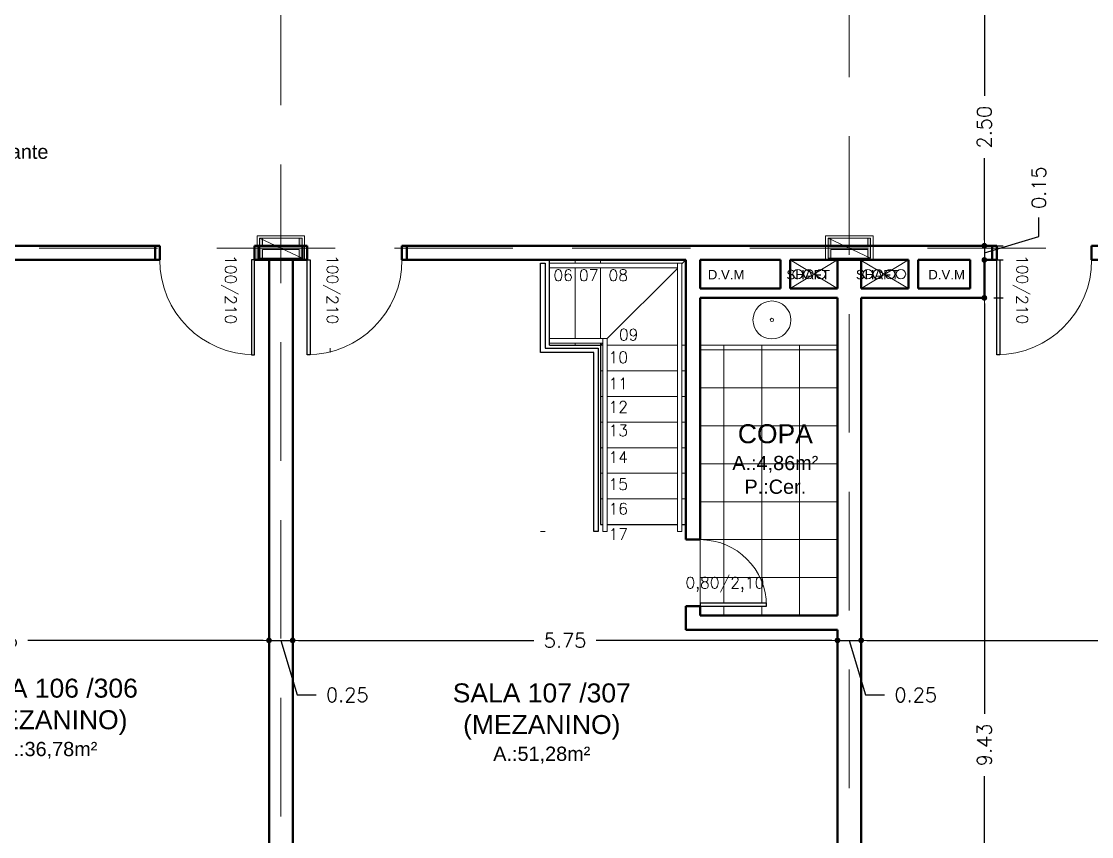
# Model space of a CAD drawing. Header units: millimetres. Extents: x 705 to 840, y 133 to 501.
# Drawn here: x 750.45 to 761.75, y 186.79 to 195.38 of the extents above; entities that cross this region are included whole.
import ezdxf

# ---------------------------------------------------------------- set-up
doc = ezdxf.new("R2010")
doc.units = ezdxf.units.MM
doc.header["$LTSCALE"] = 10
doc.linetypes.add('DASHED2', pattern=[0.375, 0.25, -0.125])
doc.layers.get('0').update_dxf_attribs({"color": 90})
for name, color, linetype, lineweight in [('cinza 03', 252, 'Continuous', 13), ('COTA', 90, 'Continuous', 9), ('HID', 16, 'Continuous', 20), ('linha estutura', 252, 'Continuous', 13), ('PAREDES', 50, 'Continuous', 50), ('PAREDES 2', 50, 'Continuous', 50), ('Pilares', 16, 'Continuous', 20), ('PN-01', 90, 'Continuous', 13), ('PN-03', 180, 'Continuous', 30), ('texto', 16, 'Continuous', 20)]:
    doc.layers.add(name, color=color, linetype=linetype, lineweight=lineweight)
doc.styles.get("Standard").update_dxf_attribs({"font": 'simplex.shx'})
doc.dimstyles.new('1-100', dxfattribs={"dimtxt": 0.15, "dimasz": 0.06, "dimexe": 0.2, "dimexo": 0.1, "dimgap": 0.1, "dimtad": 0, "dimzin": 0, "dimdsep": 46, "dimtxsty": 'Standard', "dimblk": 'DOT', "dimcen": 0.09, "dimclrd": 90, "dimclre": 90, "dimclrt": 16, "dimadec": 0, "dimazin": 0, "dimtfac": 1, "dimtofl": 0, "dimtmove": 0, "dimatfit": 3, "dimldrblk": 'DOT', "dimfxl": 0, "dimtolj": 1, "dimtzin": 0, "dimarcsym": 0})

# ---------------------------------------------------------------- blocks, each defined once
blk = doc.blocks.new('_DOT')
at = {"color": 0, "linetype": 'ByBlock'}
blk.add_line((-0.5, 0), (-1, 0), dxfattribs=at)
at = {"color": 0, "linetype": 'ByBlock', "const_width": 0.5}
blk.add_lwpolyline([(-0.25, 0, 1), (0.25, 0, 1)], format="xyb", close=True, dxfattribs=at)
blk = doc.blocks.new('*D87')
at = {"layer": 'linha estutura', "color": 90, "lineweight": -2}
for p, q in [((747.376, 188.857), (749.862, 188.857)), ((753.006, 188.857), (750.519, 188.857)), ((747.316, 188.757), (747.316, 188.657)), ((753.066, 188.757), (753.066, 188.657))]:
    blk.add_line(p, q, dxfattribs=at)
at = {"layer": 'linha estutura', "color": 90, "lineweight": -2, "xscale": 0.06, "yscale": 0.06, "zscale": 0.06, "rotation": 180}
blk.add_blockref('_DOT', (747.316, 188.857), dxfattribs=at)
at = {"layer": 'linha estutura', "color": 90, "lineweight": -2, "xscale": 0.06, "yscale": 0.06, "zscale": 0.06}
blk.add_blockref('_DOT', (753.066, 188.857), dxfattribs=at)
at = {"layer": 'linha estutura', "color": 16, "insert": (750.191, 188.857), "char_height": 0.15, "attachment_point": 5}
blk.add_mtext('\\A1;5.75', dxfattribs=at)
blk = doc.blocks.new('*D88')
at = {"layer": 'linha estutura', "color": 90, "lineweight": -2}
for p, q in [((753.006, 188.857), (752.946, 188.857)), ((753.066, 188.857), (753.316, 188.857)), ((753.191, 188.857), (753.363, 188.282)), ((753.376, 188.857), (753.436, 188.857)), ((753.066, 188.757), (753.066, 188.657)), ((753.316, 188.757), (753.316, 188.657)), ((753.363, 188.282), (753.563, 188.282))]:
    blk.add_line(p, q, dxfattribs=at)
at = {"layer": 'linha estutura', "color": 90, "lineweight": -2, "xscale": 0.06, "yscale": 0.06, "zscale": 0.06}
blk.add_blockref('_DOT', (753.066, 188.857), dxfattribs=at)
at = {"layer": 'linha estutura', "color": 90, "lineweight": -2, "xscale": 0.06, "yscale": 0.06, "zscale": 0.06, "rotation": 180}
blk.add_blockref('_DOT', (753.316, 188.857), dxfattribs=at)
at = {"layer": 'linha estutura', "color": 16, "insert": (753.892, 188.282), "char_height": 0.15, "attachment_point": 5}
blk.add_mtext('\\A1;0.25', dxfattribs=at)
blk = doc.blocks.new('*D89')
at = {"layer": 'linha estutura', "color": 90, "lineweight": -2}
for p, q in [((753.376, 188.857), (755.862, 188.857)), ((759.006, 188.857), (756.519, 188.857)), ((753.316, 188.757), (753.316, 188.657)), ((759.066, 188.757), (759.066, 188.657))]:
    blk.add_line(p, q, dxfattribs=at)
at = {"layer": 'linha estutura', "color": 90, "lineweight": -2, "xscale": 0.06, "yscale": 0.06, "zscale": 0.06, "rotation": 180}
blk.add_blockref('_DOT', (753.316, 188.857), dxfattribs=at)
at = {"layer": 'linha estutura', "color": 90, "lineweight": -2, "xscale": 0.06, "yscale": 0.06, "zscale": 0.06}
blk.add_blockref('_DOT', (759.066, 188.857), dxfattribs=at)
at = {"layer": 'linha estutura', "color": 16, "insert": (756.191, 188.857), "char_height": 0.15, "attachment_point": 5}
blk.add_mtext('\\A1;5.75', dxfattribs=at)
blk = doc.blocks.new('*D90')
at = {"layer": 'linha estutura', "color": 90, "lineweight": -2}
for p, q in [((759.006, 188.857), (758.946, 188.857)), ((759.066, 188.857), (759.316, 188.857)), ((759.191, 188.857), (759.363, 188.282)), ((759.376, 188.857), (759.436, 188.857)), ((759.066, 188.757), (759.066, 188.657)), ((759.316, 188.757), (759.316, 188.657)), ((759.363, 188.282), (759.563, 188.282))]:
    blk.add_line(p, q, dxfattribs=at)
at = {"layer": 'linha estutura', "color": 90, "lineweight": -2, "xscale": 0.06, "yscale": 0.06, "zscale": 0.06}
blk.add_blockref('_DOT', (759.066, 188.857), dxfattribs=at)
at = {"layer": 'linha estutura', "color": 90, "lineweight": -2, "xscale": 0.06, "yscale": 0.06, "zscale": 0.06, "rotation": 180}
blk.add_blockref('_DOT', (759.316, 188.857), dxfattribs=at)
at = {"layer": 'linha estutura', "color": 16, "insert": (759.892, 188.282), "char_height": 0.15, "attachment_point": 5}
blk.add_mtext('\\A1;0.25', dxfattribs=at)
blk = doc.blocks.new('*D91')
at = {"layer": 'linha estutura', "color": 90, "lineweight": -2}
for p, q in [((759.376, 188.857), (762.51, 188.857)), ((766.302, 188.857), (763.168, 188.857)), ((759.316, 188.757), (759.316, 188.657)), ((766.362, 188.757), (766.362, 188.657))]:
    blk.add_line(p, q, dxfattribs=at)
at = {"layer": 'linha estutura', "color": 90, "lineweight": -2, "xscale": 0.06, "yscale": 0.06, "zscale": 0.06, "rotation": 180}
blk.add_blockref('_DOT', (759.316, 188.857), dxfattribs=at)
at = {"layer": 'linha estutura', "color": 90, "lineweight": -2, "xscale": 0.06, "yscale": 0.06, "zscale": 0.06}
blk.add_blockref('_DOT', (766.362, 188.857), dxfattribs=at)
at = {"layer": 'linha estutura', "color": 16, "insert": (762.839, 188.857), "char_height": 0.15, "attachment_point": 5}
blk.add_mtext('\\A1;7.05', dxfattribs=at)
blk = doc.blocks.new('*D105')
at = {"layer": 'linha estutura', "color": 90, "lineweight": -2}
for p, q in [((760.616, 195.459), (760.616, 194.598)), ((760.716, 195.519), (760.816, 195.519)), ((760.616, 193.079), (760.616, 193.941)), ((760.716, 193.019), (760.816, 193.019))]:
    blk.add_line(p, q, dxfattribs=at)
at = {"layer": 'linha estutura', "color": 90, "lineweight": -2, "xscale": 0.06, "yscale": 0.06, "zscale": 0.06}
for p, rotation in [((760.616, 195.519), 90), ((760.616, 193.019), 270)]:
    blk.add_blockref('_DOT', p, dxfattribs=dict(at, rotation=rotation))
at = {"layer": 'linha estutura', "color": 16, "insert": (760.616, 194.269), "char_height": 0.15, "attachment_point": 5, "rotation": 90}
blk.add_mtext('\\A1;2.50', dxfattribs=at)
blk = doc.blocks.new('*D106')
at = {"layer": 'linha estutura', "color": 90, "lineweight": -2}
for p, q in [((761.191, 193.117), (761.191, 193.317)), ((760.616, 193.079), (760.616, 193.139)), ((760.616, 192.944), (761.191, 193.117)), ((760.616, 193.019), (760.616, 192.869)), ((760.716, 193.019), (760.816, 193.019)), ((760.716, 192.869), (760.816, 192.869)), ((760.616, 192.809), (760.616, 192.749))]:
    blk.add_line(p, q, dxfattribs=at)
at = {"layer": 'linha estutura', "color": 90, "lineweight": -2, "xscale": 0.06, "yscale": 0.06, "zscale": 0.06}
for p, rotation in [((760.616, 193.019), 270), ((760.616, 192.869), 90)]:
    blk.add_blockref('_DOT', p, dxfattribs=dict(at, rotation=rotation))
at = {"layer": 'linha estutura', "color": 16, "insert": (761.191, 193.631), "char_height": 0.15, "attachment_point": 5, "rotation": 90}
blk.add_mtext('\\A1;0.15', dxfattribs=at)
blk = doc.blocks.new('*D107')
at = {"layer": 'linha estutura', "color": 90, "lineweight": -2}
for p, q in [((760.616, 192.409), (760.616, 188.083)), ((760.716, 192.469), (760.816, 192.469)), ((760.616, 183.1), (760.616, 187.426)), ((760.716, 183.04), (760.816, 183.04))]:
    blk.add_line(p, q, dxfattribs=at)
at = {"layer": 'linha estutura', "color": 90, "lineweight": -2, "xscale": 0.06, "yscale": 0.06, "zscale": 0.06}
for p, rotation in [((760.616, 192.469), 90), ((760.616, 183.04), 270)]:
    blk.add_blockref('_DOT', p, dxfattribs=dict(at, rotation=rotation))
at = {"layer": 'linha estutura', "color": 16, "insert": (760.616, 187.755), "char_height": 0.15, "attachment_point": 5, "rotation": 90}
blk.add_mtext('\\A1;9.43', dxfattribs=at)

msp = doc.modelspace()

# ---------------------------------------------------------------- hatches: boundary and pattern name
at = {"layer": 'cinza 03'}
h = msp.add_hatch(dxfattribs=at)
h.set_pattern_fill('_USER', color=256, scale=0.4, style=0, double=1, pattern_type=0)
h.set_pattern_definition([(0, (759.0659, 189.11928), (0, 0.4), []), (90, (759.0659, 189.11928), (-0.4, 2e-17), [])])
h.paths.add_polyline_path([(759.066, 191.969), (757.616, 191.969), (757.616, 189.919, -0.401712), (758.315, 189.249), (758.316, 189.249), (758.316, 189.219), (757.616, 189.219), (757.616, 189.119), (759.066, 189.119)])
h.paths.add_polyline_path([(757.616, 189.919), (757.616, 189.249), (758.315, 189.249, 0.401712)], flags=16)
h.paths.add_polyline_path([(757.907, 191.186), (758.913, 191.186), (758.913, 190.261), (757.907, 190.261)], flags=24)
h.paths.add_polyline_path([(757.416, 189.319), (758.376, 189.319), (758.376, 189.593), (757.416, 189.593)], flags=9)
at = {"layer": 'Pilares'}
for points in [[(752.966, 193.099), (752.966, 192.889), (752.996, 192.889), (752.996, 192.979), (753.386, 192.979), (753.386, 192.889), (753.416, 192.889), (753.416, 193.099), (753.386, 193.099), (753.386, 193.009), (752.996, 193.009), (752.996, 193.099)], [(758.966, 193.099), (758.966, 192.889), (758.996, 192.889), (758.996, 192.979), (759.386, 192.979), (759.386, 192.889), (759.416, 192.889), (759.416, 193.099), (759.386, 193.099), (759.386, 193.009), (758.996, 193.009), (758.996, 193.099)]]:
    msp.add_hatch(color=256, dxfattribs=at).paths.add_polyline_path(points)

# ---------------------------------------------------------------- linework, layer by layer
at = {"layer": 'cinza 03'}
for p, q in [((759.066, 192.569), (758.566, 192.869)), ((758.566, 192.569), (759.066, 192.869)), ((759.316, 192.569), (759.816, 192.869)), ((759.816, 192.569), (759.316, 192.864)), ((757.616, 189.219), (757.616, 189.919))]:
    msp.add_line(p, q, dxfattribs=at)
for points in [[(753.711, 191.892), (753.711, 191.939)], [(755.98, 190.004), (755.932, 190.004)]]:
    msp.add_lwpolyline(points, dxfattribs=at)
for centre in [(758.646, 192.719), (758.76, 192.719), (758.889, 192.719), (759.385, 192.719), (759.492, 192.719), (759.622, 192.719), (759.736, 192.719)]:
    msp.add_circle(centre, 0.05, dxfattribs=at)
for centre, radius, start, end in [((752.913, 192.869), 1, 180, 270), ((753.469, 192.869), 1, 270, 0), ((760.748, 192.869), 1, 270, 0), ((757.616, 189.219), 0.7, 0, 90)]:
    msp.add_arc(centre, radius, start, end, dxfattribs=at)
at = {"layer": 'HID'}
msp.add_line((759.066, 191.969), (757.616, 191.969), dxfattribs=at)
for radius in [0.2, 0.0172]:
    msp.add_circle((758.374, 192.236), radius, dxfattribs=at)
at = {"layer": 'linha estutura', "linetype": 'DASHED2', "ltscale": 0.5}
for p, q in [((759.191, 177.923), (759.191, 208.323)), ((753.191, 177.625), (753.191, 208.223)), ((724.39, 192.994), (771.017, 192.994))]:
    msp.add_line(p, q, dxfattribs=at)
at = {"layer": 'PAREDES'}
for p, q in [((751.863, 193.019), (751.863, 192.869)), ((751.913, 193.019), (751.913, 192.869)), ((752.913, 193.019), (752.913, 192.869)), ((752.963, 193.019), (752.963, 192.869)), ((753.419, 193.019), (753.419, 192.869)), ((753.469, 193.019), (753.469, 192.869)), ((754.469, 193.019), (754.469, 192.869)), ((754.519, 193.019), (754.519, 192.869)), ((760.698, 193.019), (760.698, 192.869)), ((760.748, 193.019), (760.748, 192.869)), ((761.748, 193.019), (761.748, 192.869))]:
    msp.add_line(p, q, dxfattribs=at)
at = {"layer": 'PAREDES 2'}
for p, q in [((742.469, 193.019), (751.913, 193.019)), ((751.863, 193.019), (751.913, 193.019)), ((752.913, 193.019), (753.469, 193.019)), ((754.519, 193.019), (754.469, 193.019)), ((754.469, 193.019), (760.748, 193.019)), ((761.798, 193.019), (761.748, 193.019)), ((761.748, 193.019), (761.941, 193.019)), ((751.913, 192.869), (748.916, 192.869)), ((752.913, 192.869), (753.469, 192.869)), ((753.066, 185.124), (753.066, 192.869)), ((753.316, 185.124), (753.316, 192.869)), ((754.469, 192.869), (757.466, 192.869)), ((757.466, 192.869), (757.466, 189.919)), ((757.616, 192.869), (757.616, 192.569)), ((757.616, 192.869), (758.466, 192.869)), ((758.466, 192.869), (757.916, 192.869)), ((758.466, 192.569), (758.466, 192.869)), ((759.116, 192.869), (758.566, 192.869)), ((758.566, 192.869), (759.116, 192.869)), ((758.566, 192.569), (758.566, 192.869)), ((758.566, 192.869), (759.816, 192.869)), ((759.066, 192.569), (759.066, 192.869)), ((759.266, 192.869), (759.816, 192.869)), ((759.266, 192.869), (759.816, 192.869)), ((759.816, 192.869), (759.266, 192.869)), ((759.316, 192.569), (759.316, 192.869)), ((759.816, 192.569), (759.816, 192.869)), ((759.916, 192.569), (759.916, 192.869)), ((759.916, 192.869), (760.466, 192.869)), ((760.466, 192.569), (760.466, 192.869)), ((760.616, 192.469), (760.616, 192.869)), ((760.616, 192.869), (760.748, 192.869)), ((760.616, 192.869), (760.748, 192.869)), ((761.748, 192.869), (763.913, 192.869)), ((758.466, 192.569), (757.616, 192.569)), ((759.066, 192.569), (758.566, 192.569)), ((759.316, 192.569), (759.816, 192.569)), ((759.916, 192.569), (760.466, 192.569)), ((759.066, 192.469), (757.616, 192.469)), ((757.616, 192.469), (757.616, 189.919)), ((759.066, 189.119), (759.066, 192.469)), ((759.316, 192.469), (760.616, 192.469)), ((759.316, 185.124), (759.316, 192.469)), ((757.616, 189.919), (757.466, 189.919)), ((757.616, 189.219), (757.466, 189.219)), ((757.466, 189.219), (757.466, 189.119)), ((757.616, 189.219), (757.616, 189.119)), ((757.466, 189.119), (757.466, 188.969)), ((759.066, 189.119), (757.616, 189.119)), ((759.066, 188.969), (757.466, 188.969)), ((759.066, 185.124), (759.066, 188.969))]:
    msp.add_line(p, q, dxfattribs=at)
at = {"layer": 'Pilares'}
for p, q in [((752.941, 193.124), (752.941, 192.864)), ((752.941, 193.124), (753.441, 193.124)), ((752.966, 193.099), (753.416, 193.099)), ((753.416, 192.889), (752.966, 193.099)), ((753.441, 193.124), (753.441, 192.864)), ((758.941, 193.124), (758.941, 192.864)), ((758.941, 193.124), (759.441, 193.124)), ((758.966, 193.099), (759.416, 193.099)), ((759.416, 192.889), (758.966, 193.099)), ((759.441, 193.124), (759.441, 192.864)), ((752.941, 192.864), (753.441, 192.864)), ((752.966, 192.889), (753.416, 192.889)), ((758.941, 192.864), (759.441, 192.864)), ((758.966, 192.889), (759.416, 192.889))]:
    msp.add_line(p, q, dxfattribs=at)
at = {"layer": 'Pilares', "linetype": 'Continuous'}
for p, q in [((752.996, 193.009), (752.996, 193.099)), ((753.386, 193.009), (753.386, 193.099)), ((758.996, 193.009), (758.996, 193.099)), ((759.386, 193.009), (759.386, 193.099)), ((752.996, 193.009), (753.386, 193.009)), ((752.996, 192.889), (752.996, 192.979)), ((752.996, 192.979), (753.386, 192.979)), ((753.386, 192.889), (753.386, 192.979)), ((758.996, 193.009), (759.386, 193.009)), ((758.996, 192.889), (758.996, 192.979)), ((758.996, 192.979), (759.386, 192.979)), ((759.386, 192.889), (759.386, 192.979))]:
    msp.add_line(p, q, dxfattribs=at)
for points in [[(752.996, 193.099), (752.966, 193.099), (752.966, 192.889), (752.996, 192.889)], [(753.386, 192.889), (753.416, 192.889), (753.416, 193.099), (753.386, 193.099)], [(758.996, 193.099), (758.966, 193.099), (758.966, 192.889), (758.996, 192.889)], [(759.386, 192.889), (759.416, 192.889), (759.416, 193.099), (759.386, 193.099)]]:
    msp.add_lwpolyline(points, dxfattribs=at)
at = {"layer": 'PN-01'}
for p, q in [((756.296, 192.834), (756.296, 192.869)), ((756.566, 192.834), (756.566, 192.869)), ((757.424, 192.828), (757.466, 192.869)), ((756.296, 192.039), (756.296, 192.786)), ((756.566, 192.039), (756.566, 192.786)), ((756.636, 192.039), (757.377, 192.78)), ((756.296, 191.969), (756.296, 191.991)), ((756.566, 191.969), (756.566, 191.991)), ((756.566, 191.969), (756.588, 191.991)), ((756.566, 191.969), (756.588, 191.969)), ((756.636, 191.969), (757.377, 191.969)), ((757.424, 191.969), (757.466, 191.969)), ((756.566, 191.699), (756.588, 191.699)), ((756.636, 191.699), (757.377, 191.699)), ((757.424, 191.699), (757.466, 191.699)), ((756.566, 191.429), (756.588, 191.429)), ((756.636, 191.429), (757.377, 191.429)), ((757.424, 191.429), (757.466, 191.429)), ((756.566, 191.159), (756.588, 191.159)), ((756.636, 191.159), (757.377, 191.159)), ((757.424, 191.159), (757.466, 191.159)), ((756.566, 190.889), (756.588, 190.889)), ((756.636, 190.889), (757.377, 190.889)), ((757.424, 190.889), (757.466, 190.889)), ((756.566, 190.619), (756.588, 190.619)), ((756.636, 190.619), (757.377, 190.619)), ((757.424, 190.619), (757.466, 190.619)), ((756.566, 190.349), (756.588, 190.349)), ((756.636, 190.349), (757.377, 190.349)), ((757.424, 190.349), (757.466, 190.349))]:
    msp.add_line(p, q, dxfattribs=at)
for points in [[(756.026, 192.834), (757.424, 192.834), (757.424, 192.786)], [(757.377, 192.786), (756.026, 192.786)], [(756.026, 192.039), (756.636, 192.039), (756.636, 191.991)], [(756.636, 192.039), (756.636, 190.004), (756.588, 190.004), (756.588, 192.039)], [(756.588, 191.991), (756.027, 191.991)]]:
    msp.add_lwpolyline(points, dxfattribs=at)
msp.add_lwpolyline([(757.424, 190.004), (757.377, 190.004), (757.377, 192.834), (757.424, 192.834)], close=True, dxfattribs=at)
at = {"layer": 'PN-03', "ltscale": 0.1}
for p, q in [((756.026, 191.969), (756.026, 192.869)), ((756.026, 191.969), (756.566, 191.969)), ((756.566, 191.969), (756.566, 190.079)), ((756.566, 190.079), (756.588, 190.079)), ((756.636, 190.079), (757.377, 190.079)), ((757.424, 190.079), (757.466, 190.079))]:
    msp.add_line(p, q, dxfattribs=at)
at = {"layer": 'PN-03'}
for points in [[(752.913, 192.869), (752.883, 192.869), (752.883, 191.869), (752.913, 191.869)], [(753.469, 192.869), (753.499, 192.869), (753.499, 191.869), (753.469, 191.869)], [(760.748, 192.869), (760.778, 192.869), (760.778, 191.869), (760.748, 191.869)], [(757.616, 189.219), (758.316, 189.219), (758.316, 189.249), (757.616, 189.249)]]:
    msp.add_lwpolyline(points, close=True, dxfattribs=at)
at = {"layer": 'PN-03', "ltscale": 0.1}
for points in [[(755.932, 191.892), (755.932, 192.834), (755.98, 192.834), (755.98, 191.939)], [(755.98, 191.939), (756.54, 191.939), (756.54, 191.892)], [(756.54, 191.939), (756.54, 190.004), (756.493, 190.004), (756.493, 191.892)], [(756.493, 191.892), (755.932, 191.892)]]:
    msp.add_lwpolyline(points, dxfattribs=at)

# ---------------------------------------------------------------- texts
at = {"layer": 'COTA', "attachment_point": 2}
for s, insert, char_height, width in [('{\\fArial|b0|i0|c0|p34;CIRCULAÇÃO\\P\\H0.75x;A.:100,45m²\\PP.: Porcelanato anti-derrapante}', (749.282, 194.669), 0.2, 4.861), ('{\\fArial|b0|i0|c0|p34;D.V.M}', (757.891, 192.764), 0.1, 0.55043), ('{\\fArial|b0|i0|c0|p34;SHAFT}', (758.756, 192.764), 0.1, 0.50418), ('{\\fArial|b0|i0|c0|p34;SHAFT}', (759.489, 192.764), 0.1, 0.45505), ('{\\fArial|b0|i0|c0|p34;D.V.M}', (760.218, 192.764), 0.1, 0.51916), ('{\\fArial|b0|i0|c0|p34;COPA\\P\\H0.75x;A.:4,86m²\\PP.:Cer.}', (758.41, 191.136), 0.2, 1.3), ('{\\fArial|b0|i0|c0|p34;SALA 106 /306 (MEZANINO)\\P\\H0.75x;A.:36,78m²}', (750.742, 188.453), 0.2, 2.812), ('{\\fArial|b0|i0|c0|p34;SALA 107 /307 (MEZANINO)\\P\\H0.75x;A.:51,28m²}', (755.945, 188.403), 0.2, 2.812)]:
    msp.add_mtext(s, dxfattribs=dict(at, insert=insert, char_height=char_height, width=width))
at = {"layer": 'texto'}
for p in [(752.602, 192.921), (753.676, 192.921), (760.956, 192.921)]:
    msp.add_text('100/210', height=0.12, rotation=270, dxfattribs=at).set_placement(p)
for s, p in [('06', (756.068, 192.648)), ('07', (756.338, 192.648)), ('08', (756.649, 192.648)), ('09', (756.759, 192.021)), ('10', (756.649, 191.782)), ('11', (756.649, 191.505)), ('12', (756.649, 191.258)), ('13', (756.649, 191.011)), ('14', (756.649, 190.728)), ('15', (756.649, 190.444)), ('16', (756.649, 190.185)), ('17', (756.649, 189.918)), ('0,80/2,10', (757.461, 189.405))]:
    msp.add_text(s, height=0.12, dxfattribs=at).set_placement(p)

# ---------------------------------------------------------------- dimensions: what is measured, and where the dimension line sits
at = {"layer": 'linha estutura'}
for base, p1, p2, picture, middle in [((760.616, 193.019), (760.616, 195.519), (760.616, 193.019), '*D105', (760.616, 194.269)), ((760.616, 192.869), (760.616, 193.019), (760.616, 192.869), '*D106', (761.191, 193.417)), ((760.616, 183.04), (760.616, 192.469), (760.616, 183.04), '*D107', (760.616, 187.755))]:
    dim = msp.add_linear_dim(base=base, p1=p1, p2=p2, angle=90, dimstyle='1-100', override={"dimtmove": 1}, dxfattribs=at)
    dim.commit()
    dim.dimension.update_dxf_attribs({"geometry": picture, "text_midpoint": middle})
for base, p1, p2, picture, middle in [((753.066, 188.857), (747.316, 188.857), (753.066, 188.857), '*D87', (750.191, 188.857)), ((753.316, 188.857), (753.066, 188.857), (753.316, 188.857), '*D88', (753.663, 188.282)), ((759.066, 188.857), (753.316, 188.857), (759.066, 188.857), '*D89', (756.191, 188.857)), ((759.316, 188.857), (759.066, 188.857), (759.316, 188.857), '*D90', (759.663, 188.282)), ((766.362, 188.857), (759.316, 188.857), (766.362, 188.857), '*D91', (762.839, 188.857))]:
    dim = msp.add_linear_dim(base=base, p1=p1, p2=p2, dimstyle='1-100', override={"dimtmove": 1}, dxfattribs=at)
    dim.commit()
    dim.dimension.update_dxf_attribs({"geometry": picture, "text_midpoint": middle})

doc.saveas('drawing.dxf')
